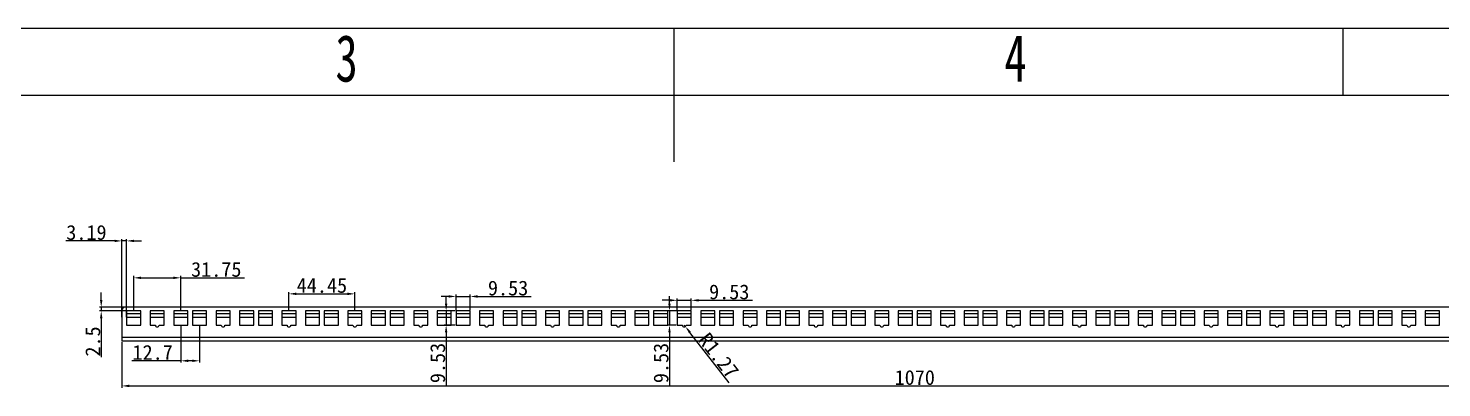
# Model space of a CAD drawing. Header units: millimetres. Extents: x -14348 to 6039, y -1826 to 2921.
# Drawn here: x -331 to 622, y 82 to 325 of the extents above; entities that cross this region are included whole.
import ezdxf

# ---------------------------------------------------------------- set-up
doc = ezdxf.new("R2010")
doc.units = ezdxf.units.MM
doc.layers.add('图框', color=7, linetype='Continuous')
doc.layers.add('标注', color=3, linetype='Continuous')
doc.styles.add('SLDTEXTSTYLE5', font='TXT', dxfattribs={"width": 0.7})
doc.dimstyles.new('ISO-25', dxfattribs={"dimtxt": 10, "dimasz": 5, "dimexe": 1.25, "dimexo": 0.625, "dimtad": 1, "dimdsep": 46, "dimtxsty": 'Standard', "dimcen": 2.5, "dimadec": 0, "dimazin": 0, "dimtfac": 1, "dimtmove": 0, "dimatfit": 3, "dimfxl": 1, "dimarcsym": 0})

# ---------------------------------------------------------------- blocks, each defined once
blk = doc.blocks.new('*D131')
at = {"layer": 'Defpoints', "color": 0, "transparency": 16777216}
for p in [(-268.15, 113.66), (801.85, 113.66), (801.85, 83.5)]:
    blk.add_point(p, dxfattribs=at)
at = {"layer": '标注', "color": 0, "lineweight": -2, "transparency": 16777216}
for p, q in [((-268.15, 113.04), (-268.15, 82.25)), ((801.85, 113.04), (801.85, 82.25)), ((-263.15, 83.5), (796.85, 83.5))]:
    blk.add_line(p, q, dxfattribs=at)
at = {"layer": '标注', "color": 0, "transparency": 16777216}
for points in [[(-263.15, 84.33), (-263.15, 82.67), (-268.15, 83.5)], [(796.85, 84.33), (796.85, 82.67), (801.85, 83.5)]]:
    blk.add_solid(points, dxfattribs=at)
at = {"layer": '标注', "color": 0, "transparency": 16777216, "insert": (266.85, 89.12), "char_height": 10, "attachment_point": 5}
blk.add_mtext('1070', dxfattribs=at)
blk = doc.blocks.new('*D132')
at = {"layer": 'Defpoints', "color": 0, "transparency": 16777216}
for p in [(-282.12, 136.66), (-260.2, 136.66), (-260.2, 134.16)]:
    blk.add_point(p, dxfattribs=at)
at = {"layer": '标注', "color": 0, "lineweight": -2, "transparency": 16777216}
for p, q in [((-282.12, 141.66), (-282.12, 146.66)), ((-260.83, 136.66), (-283.37, 136.66)), ((-260.83, 134.16), (-283.37, 134.16)), ((-282.12, 136.66), (-282.12, 134.16)), ((-282.12, 129.16), (-282.12, 102.91))]:
    blk.add_line(p, q, dxfattribs=at)
at = {"layer": '标注', "color": 0, "transparency": 16777216}
for points in [[(-282.95, 141.66), (-281.28, 141.66), (-282.12, 136.66)], [(-282.95, 129.16), (-281.28, 129.16), (-282.12, 134.16)]]:
    blk.add_solid(points, dxfattribs=at)
at = {"layer": '标注', "color": 0, "transparency": 16777216, "insert": (-287.74, 113.54), "char_height": 10, "attachment_point": 5, "rotation": 90}
blk.add_mtext('2.5', dxfattribs=at)
blk = doc.blocks.new('*D133')
at = {"layer": 'Defpoints', "color": 0, "transparency": 16777216}
for p in [(-268.15, 181.49), (-268.15, 129.4), (-264.97, 129.4)]:
    blk.add_point(p, dxfattribs=at)
at = {"layer": '标注', "color": 0, "lineweight": -2, "transparency": 16777216}
for p, q in [((-273.15, 181.49), (-306.07, 181.49)), ((-268.15, 130.02), (-268.15, 182.74)), ((-264.97, 181.49), (-268.15, 181.49)), ((-264.97, 130.02), (-264.97, 182.74)), ((-259.97, 181.49), (-254.97, 181.49))]:
    blk.add_line(p, q, dxfattribs=at)
at = {"layer": '标注', "color": 0, "transparency": 16777216}
for points in [[(-273.15, 182.32), (-273.15, 180.66), (-268.15, 181.49)], [(-259.97, 182.32), (-259.97, 180.66), (-264.97, 181.49)]]:
    blk.add_solid(points, dxfattribs=at)
at = {"layer": '标注', "color": 0, "transparency": 16777216, "insert": (-292.11, 187.12), "char_height": 10, "attachment_point": 5}
blk.add_mtext('3.19', dxfattribs=at)
blk = doc.blocks.new('*D134')
at = {"layer": 'Defpoints', "color": 0, "transparency": 16777216}
for p in [(-228.45, 156.55), (-260.2, 134.16), (-228.45, 134.16)]:
    blk.add_point(p, dxfattribs=at)
at = {"layer": '标注', "color": 0, "lineweight": -2, "transparency": 16777216}
for p, q in [((-260.2, 134.79), (-260.2, 157.8)), ((-255.2, 156.55), (-233.45, 156.55)), ((-228.45, 134.79), (-228.45, 157.8)), ((-228.45, 156.55), (-185.54, 156.55))]:
    blk.add_line(p, q, dxfattribs=at)
at = {"layer": '标注', "color": 0, "transparency": 16777216}
for points in [[(-255.2, 157.38), (-255.2, 155.71), (-260.2, 156.55)], [(-233.45, 157.38), (-233.45, 155.71), (-228.45, 156.55)]]:
    blk.add_solid(points, dxfattribs=at)
at = {"layer": '标注', "color": 0, "transparency": 16777216, "insert": (-204.49, 162.17), "char_height": 10, "attachment_point": 5}
blk.add_mtext('31.75', dxfattribs=at)
blk = doc.blocks.new('*D135')
at = {"layer": 'Defpoints', "color": 0, "transparency": 16777216}
for p in [(-228.45, 124.63), (-215.75, 124.63), (-228.45, 100.47)]:
    blk.add_point(p, dxfattribs=at)
at = {"layer": '标注', "color": 0, "lineweight": -2, "transparency": 16777216}
for p, q in [((-228.45, 124.01), (-228.45, 99.22)), ((-215.75, 124.01), (-215.75, 99.22)), ((-228.45, 100.47), (-261.37, 100.47)), ((-220.75, 100.47), (-223.45, 100.47))]:
    blk.add_line(p, q, dxfattribs=at)
at = {"layer": '标注', "color": 0, "transparency": 16777216}
for points in [[(-223.45, 101.3), (-223.45, 99.63), (-228.45, 100.47)], [(-220.75, 101.3), (-220.75, 99.63), (-215.75, 100.47)]]:
    blk.add_solid(points, dxfattribs=at)
at = {"layer": '标注', "color": 0, "transparency": 16777216, "insert": (-247.41, 106.09), "char_height": 10, "attachment_point": 5}
blk.add_mtext('12.7', dxfattribs=at)
blk = doc.blocks.new('*D136')
at = {"layer": 'Defpoints', "color": 0, "transparency": 16777216}
for p in [(-110.97, 145.71), (-155.42, 134.16), (-110.97, 134.16)]:
    blk.add_point(p, dxfattribs=at)
at = {"layer": '标注', "color": 0, "lineweight": -2, "transparency": 16777216}
for p, q in [((-155.42, 134.79), (-155.42, 146.96)), ((-150.42, 145.71), (-115.97, 145.71)), ((-110.97, 134.79), (-110.97, 146.96))]:
    blk.add_line(p, q, dxfattribs=at)
at = {"layer": '标注', "color": 0, "transparency": 16777216}
for points in [[(-150.42, 146.55), (-150.42, 144.88), (-155.42, 145.71)], [(-115.97, 146.55), (-115.97, 144.88), (-110.97, 145.71)]]:
    blk.add_solid(points, dxfattribs=at)
at = {"layer": '标注', "color": 0, "transparency": 16777216, "insert": (-133.2, 151.34), "char_height": 10, "attachment_point": 5}
blk.add_mtext('44.45', dxfattribs=at)
blk = doc.blocks.new('*D137')
at = {"layer": 'Defpoints', "color": 0, "transparency": 16777216}
for p in [(-33.19, 143.96), (-42.72, 134.16), (-33.19, 134.16)]:
    blk.add_point(p, dxfattribs=at)
at = {"layer": '标注', "color": 0, "lineweight": -2, "transparency": 16777216}
for p, q in [((-47.72, 143.96), (-52.72, 143.96)), ((-42.72, 134.79), (-42.72, 145.21)), ((-42.72, 143.96), (-33.19, 143.96)), ((-33.19, 134.79), (-33.19, 145.21)), ((-28.19, 143.96), (8.06, 143.96))]:
    blk.add_line(p, q, dxfattribs=at)
at = {"layer": '标注', "color": 0, "transparency": 16777216}
for points in [[(-47.72, 144.79), (-47.72, 143.12), (-42.72, 143.96)], [(-28.19, 144.79), (-28.19, 143.12), (-33.19, 143.96)]]:
    blk.add_solid(points, dxfattribs=at)
at = {"layer": '标注', "color": 0, "transparency": 16777216, "insert": (-7.56, 149.58), "char_height": 10, "attachment_point": 5}
blk.add_mtext('9.53', dxfattribs=at)
blk = doc.blocks.new('*D138')
at = {"layer": 'Defpoints', "color": 0, "transparency": 16777216}
for p in [(-42.72, 134.16), (-49.38, 124.63), (-42.72, 124.63)]:
    blk.add_point(p, dxfattribs=at)
at = {"layer": '标注', "color": 0, "lineweight": -2, "transparency": 16777216}
for p, q in [((-49.38, 139.16), (-49.38, 144.16)), ((-43.34, 134.16), (-50.63, 134.16)), ((-49.38, 134.16), (-49.38, 124.63)), ((-43.34, 124.63), (-50.63, 124.63)), ((-49.38, 119.63), (-49.38, 83.38))]:
    blk.add_line(p, q, dxfattribs=at)
at = {"layer": '标注', "color": 0, "transparency": 16777216}
for points in [[(-50.21, 139.16), (-48.55, 139.16), (-49.38, 134.16)], [(-50.21, 119.63), (-48.55, 119.63), (-49.38, 124.63)]]:
    blk.add_solid(points, dxfattribs=at)
at = {"layer": '标注', "color": 0, "transparency": 16777216, "insert": (-55.01, 99.01), "char_height": 10, "attachment_point": 5, "rotation": 90}
blk.add_mtext('9.53', dxfattribs=at)
blk = doc.blocks.new('*D139')
at = {"layer": 'Defpoints', "color": 0, "transparency": 16777216}
for p in [(106.51, 134.16), (116.04, 141.35), (116.04, 134.16)]:
    blk.add_point(p, dxfattribs=at)
at = {"layer": '标注', "color": 0, "lineweight": -2, "transparency": 16777216}
for p, q in [((101.51, 141.35), (96.51, 141.35)), ((106.51, 134.79), (106.51, 142.6)), ((106.51, 141.35), (116.04, 141.35)), ((116.04, 134.79), (116.04, 142.6)), ((121.04, 141.35), (157.29, 141.35))]:
    blk.add_line(p, q, dxfattribs=at)
at = {"layer": '标注', "color": 0, "transparency": 16777216}
for points in [[(101.51, 142.18), (101.51, 140.51), (106.51, 141.35)], [(121.04, 142.18), (121.04, 140.51), (116.04, 141.35)]]:
    blk.add_solid(points, dxfattribs=at)
at = {"layer": '标注', "color": 0, "transparency": 16777216, "insert": (141.67, 146.97), "char_height": 10, "attachment_point": 5}
blk.add_mtext('9.53', dxfattribs=at)
blk = doc.blocks.new('*D140')
at = {"layer": 'Defpoints', "color": 0, "transparency": 16777216}
for p in [(111.28, 134.16), (101.33, 124.63), (106.51, 124.63)]:
    blk.add_point(p, dxfattribs=at)
at = {"layer": '标注', "color": 0, "lineweight": -2, "transparency": 16777216}
for p, q in [((101.33, 139.16), (101.33, 144.16)), ((110.65, 134.16), (100.08, 134.16)), ((101.33, 134.16), (101.33, 124.63)), ((105.89, 124.63), (100.08, 124.63)), ((101.33, 119.63), (101.33, 83.38))]:
    blk.add_line(p, q, dxfattribs=at)
at = {"layer": '标注', "color": 0, "transparency": 16777216}
for points in [[(100.5, 139.16), (102.16, 139.16), (101.33, 134.16)], [(100.5, 119.63), (102.16, 119.63), (101.33, 124.63)]]:
    blk.add_solid(points, dxfattribs=at)
at = {"layer": '标注', "color": 0, "transparency": 16777216, "insert": (95.7, 99.01), "char_height": 10, "attachment_point": 5, "rotation": 90}
blk.add_mtext('9.53', dxfattribs=at)
blk = doc.blocks.new('*D141')
at = {"layer": 'Defpoints', "color": 0, "transparency": 16777216}
for p in [(111.28, 124.63), (112.06, 123.63)]:
    blk.add_point(p, dxfattribs=at)
at = {"layer": '标注', "color": 0, "lineweight": -2, "transparency": 16777216}
for p, q in [((111.28, 124.63), (112.06, 123.63)), ((141.66, 85.62), (115.13, 119.69))]:
    blk.add_line(p, q, dxfattribs=at)
at = {"layer": '标注', "color": 0, "transparency": 16777216}
blk.add_solid([(115.79, 120.2), (114.47, 119.18), (112.06, 123.63)], dxfattribs=at)
at = {"layer": '标注', "color": 0, "transparency": 16777216, "insert": (134.45, 104.03), "char_height": 10, "attachment_point": 5, "rotation": 307.91282}
blk.add_mtext('R1.27', dxfattribs=at)

msp = doc.modelspace()

# ---------------------------------------------------------------- linework, layer by layer
at = {"color": 7, "linetype": 'Continuous', "lineweight": 25}
for p, q in [((-268.153, 134.664), (-268.153, 116.164)), ((799.847, 136.664), (-266.153, 136.664)), ((-255.438, 134.164), (-264.968, 134.164)), ((-264.968, 134.164), (-264.968, 124.634)), ((-255.438, 124.634), (-255.438, 134.164)), ((-239.558, 134.164), (-249.088, 134.164)), ((-249.088, 134.164), (-249.088, 124.634)), ((-239.558, 124.634), (-239.558, 134.164)), ((-223.688, 134.164), (-233.218, 134.164)), ((-233.218, 134.164), (-233.218, 124.634)), ((-223.688, 124.634), (-223.688, 134.164)), ((-210.988, 134.164), (-220.518, 134.164)), ((-220.518, 134.164), (-220.518, 124.634)), ((-210.988, 124.634), (-210.988, 134.164)), ((-195.108, 134.164), (-204.638, 134.164)), ((-204.638, 134.164), (-204.638, 124.634)), ((-195.108, 124.634), (-195.108, 134.164)), ((-179.238, 134.164), (-188.768, 134.164)), ((-188.768, 134.164), (-188.768, 124.634)), ((-179.238, 124.634), (-179.238, 134.164)), ((-166.538, 134.164), (-176.068, 134.164)), ((-176.068, 134.164), (-176.068, 124.634)), ((-166.538, 124.634), (-166.538, 134.164)), ((-150.658, 134.164), (-160.188, 134.164)), ((-160.188, 134.164), (-160.188, 124.634)), ((-150.658, 124.634), (-150.658, 134.164)), ((-134.788, 134.164), (-144.318, 134.164)), ((-144.318, 134.164), (-144.318, 124.634)), ((-134.788, 124.634), (-134.788, 134.164)), ((-122.088, 134.164), (-131.618, 134.164)), ((-131.618, 134.164), (-131.618, 124.634)), ((-122.088, 124.634), (-122.088, 134.164)), ((-106.208, 134.164), (-115.738, 134.164)), ((-115.738, 134.164), (-115.738, 124.634)), ((-106.208, 124.634), (-106.208, 134.164)), ((-90.338, 134.164), (-99.868, 134.164)), ((-99.868, 134.164), (-99.868, 124.634)), ((-90.338, 124.634), (-90.338, 134.164)), ((-77.638, 134.164), (-87.168, 134.164)), ((-87.168, 134.164), (-87.168, 124.634)), ((-77.638, 124.634), (-77.638, 134.164)), ((-61.758, 134.164), (-71.288, 134.164)), ((-71.288, 134.164), (-71.288, 124.634)), ((-61.758, 124.634), (-61.758, 134.164)), ((-45.888, 134.164), (-55.418, 134.164)), ((-55.418, 134.164), (-55.418, 124.634)), ((-45.888, 124.634), (-45.888, 134.164)), ((-33.188, 134.164), (-42.718, 134.164)), ((-42.718, 134.164), (-42.718, 124.634)), ((-33.188, 124.634), (-33.188, 134.164)), ((-17.308, 134.164), (-26.838, 134.164)), ((-26.838, 134.164), (-26.838, 124.634)), ((-17.308, 124.634), (-17.308, 134.164)), ((-1.438, 134.164), (-10.968, 134.164)), ((-10.968, 134.164), (-10.968, 124.634)), ((-1.438, 124.634), (-1.438, 134.164)), ((11.262, 134.164), (1.732, 134.164)), ((1.732, 134.164), (1.732, 124.634)), ((11.262, 124.634), (11.262, 134.164)), ((27.142, 134.164), (17.612, 134.164)), ((17.612, 134.164), (17.612, 124.634)), ((27.142, 124.634), (27.142, 134.164)), ((43.012, 134.164), (33.482, 134.164)), ((33.482, 134.164), (33.482, 124.634)), ((43.012, 124.634), (43.012, 134.164)), ((55.712, 134.164), (46.182, 134.164)), ((46.182, 134.164), (46.182, 124.634)), ((55.712, 124.634), (55.712, 134.164)), ((71.592, 134.164), (62.062, 134.164)), ((62.062, 134.164), (62.062, 124.634)), ((71.592, 124.634), (71.592, 134.164)), ((87.462, 134.164), (77.932, 134.164)), ((77.932, 134.164), (77.932, 124.634)), ((87.462, 124.634), (87.462, 134.164)), ((100.162, 134.164), (90.632, 134.164)), ((90.632, 134.164), (90.632, 124.634)), ((100.162, 124.634), (100.162, 134.164)), ((116.042, 134.164), (106.512, 134.164)), ((106.512, 134.164), (106.512, 124.634)), ((116.042, 124.634), (116.042, 134.164)), ((131.912, 134.164), (122.382, 134.164)), ((122.382, 134.164), (122.382, 124.634)), ((131.912, 124.634), (131.912, 134.164)), ((144.612, 134.164), (135.082, 134.164)), ((135.082, 134.164), (135.082, 124.634)), ((144.612, 124.634), (144.612, 134.164)), ((160.492, 134.164), (150.962, 134.164)), ((150.962, 134.164), (150.962, 124.634)), ((160.492, 124.634), (160.492, 134.164)), ((176.362, 134.164), (166.832, 134.164)), ((166.832, 134.164), (166.832, 124.634)), ((176.362, 124.634), (176.362, 134.164)), ((189.062, 134.164), (179.532, 134.164)), ((179.532, 134.164), (179.532, 124.634)), ((189.062, 124.634), (189.062, 134.164)), ((204.942, 134.164), (195.412, 134.164)), ((195.412, 134.164), (195.412, 124.634)), ((204.942, 124.634), (204.942, 134.164)), ((220.812, 134.164), (211.282, 134.164)), ((211.282, 134.164), (211.282, 124.634)), ((220.812, 124.634), (220.812, 134.164)), ((233.512, 134.164), (223.982, 134.164)), ((223.982, 134.164), (223.982, 124.634)), ((233.512, 124.634), (233.512, 134.164)), ((249.392, 134.164), (239.862, 134.164)), ((239.862, 134.164), (239.862, 124.634)), ((249.392, 124.634), (249.392, 134.164)), ((265.262, 134.164), (255.732, 134.164)), ((255.732, 134.164), (255.732, 124.634)), ((265.262, 124.634), (265.262, 134.164)), ((277.962, 134.164), (268.432, 134.164)), ((268.432, 134.164), (268.432, 124.634)), ((277.962, 124.634), (277.962, 134.164)), ((293.842, 134.164), (284.312, 134.164)), ((284.312, 134.164), (284.312, 124.634)), ((293.842, 124.634), (293.842, 134.164)), ((309.712, 134.164), (300.182, 134.164)), ((300.182, 134.164), (300.182, 124.634)), ((309.712, 124.634), (309.712, 134.164)), ((322.412, 134.164), (312.882, 134.164)), ((312.882, 134.164), (312.882, 124.634)), ((322.412, 124.634), (322.412, 134.164)), ((338.292, 134.164), (328.762, 134.164)), ((328.762, 134.164), (328.762, 124.634)), ((338.292, 124.634), (338.292, 134.164)), ((354.162, 134.164), (344.632, 134.164)), ((344.632, 134.164), (344.632, 124.634)), ((354.162, 124.634), (354.162, 134.164)), ((366.862, 134.164), (357.332, 134.164)), ((357.332, 134.164), (357.332, 124.634)), ((366.862, 124.634), (366.862, 134.164)), ((382.742, 134.164), (373.212, 134.164)), ((373.212, 134.164), (373.212, 124.634)), ((382.742, 124.634), (382.742, 134.164)), ((398.612, 134.164), (389.082, 134.164)), ((389.082, 134.164), (389.082, 124.634)), ((398.612, 124.634), (398.612, 134.164)), ((411.312, 134.164), (401.782, 134.164)), ((401.782, 134.164), (401.782, 124.634)), ((411.312, 124.634), (411.312, 134.164)), ((427.192, 134.164), (417.662, 134.164)), ((417.662, 134.164), (417.662, 124.634)), ((427.192, 124.634), (427.192, 134.164)), ((443.062, 134.164), (433.532, 134.164)), ((433.532, 134.164), (433.532, 124.634)), ((443.062, 124.634), (443.062, 134.164)), ((455.762, 134.164), (446.232, 134.164)), ((446.232, 134.164), (446.232, 124.634)), ((455.762, 124.634), (455.762, 134.164)), ((471.642, 134.164), (462.112, 134.164)), ((462.112, 134.164), (462.112, 124.634)), ((471.642, 124.634), (471.642, 134.164)), ((487.512, 134.164), (477.982, 134.164)), ((477.982, 134.164), (477.982, 124.634)), ((487.512, 124.634), (487.512, 134.164)), ((500.212, 134.164), (490.682, 134.164)), ((490.682, 134.164), (490.682, 124.634)), ((500.212, 124.634), (500.212, 134.164)), ((516.092, 134.164), (506.562, 134.164)), ((506.562, 134.164), (506.562, 124.634)), ((516.092, 124.634), (516.092, 134.164)), ((531.962, 134.164), (522.432, 134.164)), ((522.432, 134.164), (522.432, 124.634)), ((531.962, 124.634), (531.962, 134.164)), ((544.662, 134.164), (535.132, 134.164)), ((535.132, 134.164), (535.132, 124.634)), ((544.662, 124.634), (544.662, 134.164)), ((560.542, 134.164), (551.012, 134.164)), ((551.012, 134.164), (551.012, 124.634)), ((560.542, 124.634), (560.542, 134.164)), ((576.412, 134.164), (566.882, 134.164)), ((566.882, 134.164), (566.882, 124.634)), ((576.412, 124.634), (576.412, 134.164)), ((589.112, 134.164), (579.582, 134.164)), ((579.582, 134.164), (579.582, 124.634)), ((589.112, 124.634), (589.112, 134.164)), ((604.992, 134.164), (595.462, 134.164)), ((595.462, 134.164), (595.462, 124.634)), ((604.992, 124.634), (604.992, 134.164)), ((620.862, 134.164), (611.332, 134.164)), ((611.332, 134.164), (611.332, 124.634)), ((620.862, 124.634), (620.862, 134.164)), ((-255.438, 132.164), (-264.968, 132.164)), ((-255.438, 129.664), (-264.968, 129.664)), ((-264.968, 124.634), (-255.438, 124.634)), ((-239.558, 132.164), (-249.088, 132.164)), ((-239.558, 129.664), (-249.088, 129.664)), ((-249.088, 124.634), (-245.593, 124.634)), ((-243.053, 124.634), (-239.558, 124.634)), ((-223.688, 132.164), (-233.218, 132.164)), ((-223.688, 129.664), (-233.218, 129.664)), ((-233.218, 124.634), (-223.688, 124.634)), ((-210.988, 132.164), (-220.518, 132.164)), ((-210.988, 129.664), (-220.518, 129.664)), ((-220.518, 124.634), (-210.988, 124.634)), ((-195.108, 132.164), (-204.638, 132.164)), ((-195.108, 129.664), (-204.638, 129.664)), ((-204.638, 124.634), (-201.143, 124.634)), ((-198.603, 124.634), (-195.108, 124.634)), ((-179.238, 132.164), (-188.768, 132.164)), ((-179.238, 129.664), (-188.768, 129.664)), ((-188.768, 124.634), (-179.238, 124.634)), ((-166.538, 132.164), (-176.068, 132.164)), ((-166.538, 129.664), (-176.068, 129.664)), ((-176.068, 124.634), (-166.538, 124.634)), ((-150.658, 132.164), (-160.188, 132.164)), ((-150.658, 129.664), (-160.188, 129.664)), ((-160.188, 124.634), (-156.693, 124.634)), ((-154.153, 124.634), (-150.658, 124.634)), ((-134.788, 132.164), (-144.318, 132.164)), ((-134.788, 129.664), (-144.318, 129.664)), ((-144.318, 124.634), (-134.788, 124.634)), ((-122.088, 132.164), (-131.618, 132.164)), ((-122.088, 129.664), (-131.618, 129.664)), ((-131.618, 124.634), (-122.088, 124.634)), ((-106.208, 132.164), (-115.738, 132.164)), ((-106.208, 129.664), (-115.738, 129.664)), ((-115.738, 124.634), (-112.243, 124.634)), ((-109.703, 124.634), (-106.208, 124.634)), ((-90.338, 132.164), (-99.868, 132.164)), ((-90.338, 129.664), (-99.868, 129.664)), ((-99.868, 124.634), (-90.338, 124.634)), ((-77.638, 132.164), (-87.168, 132.164)), ((-77.638, 129.664), (-87.168, 129.664)), ((-87.168, 124.634), (-77.638, 124.634)), ((-61.758, 132.164), (-71.288, 132.164)), ((-61.758, 129.664), (-71.288, 129.664)), ((-71.288, 124.634), (-67.793, 124.634)), ((-65.253, 124.634), (-61.758, 124.634)), ((-45.888, 132.164), (-55.418, 132.164)), ((-45.888, 129.664), (-55.418, 129.664)), ((-55.418, 124.634), (-45.888, 124.634)), ((-33.188, 132.164), (-42.718, 132.164)), ((-33.188, 129.664), (-42.718, 129.664)), ((-42.718, 124.634), (-33.188, 124.634)), ((-17.308, 132.164), (-26.838, 132.164)), ((-17.308, 129.664), (-26.838, 129.664)), ((-26.838, 124.634), (-23.343, 124.634)), ((-20.803, 124.634), (-17.308, 124.634)), ((-1.438, 132.164), (-10.968, 132.164)), ((-1.438, 129.664), (-10.968, 129.664)), ((-10.968, 124.634), (-1.438, 124.634)), ((11.262, 132.164), (1.732, 132.164)), ((11.262, 129.664), (1.732, 129.664)), ((1.732, 124.634), (11.262, 124.634)), ((27.142, 132.164), (17.612, 132.164)), ((27.142, 129.664), (17.612, 129.664)), ((17.612, 124.634), (21.107, 124.634)), ((23.647, 124.634), (27.142, 124.634)), ((43.012, 132.164), (33.482, 132.164)), ((43.012, 129.664), (33.482, 129.664)), ((33.482, 124.634), (43.012, 124.634)), ((55.712, 132.164), (46.182, 132.164)), ((55.712, 129.664), (46.182, 129.664)), ((46.182, 124.634), (55.712, 124.634)), ((71.592, 132.164), (62.062, 132.164)), ((71.592, 129.664), (62.062, 129.664)), ((62.062, 124.634), (65.557, 124.634)), ((68.097, 124.634), (71.592, 124.634)), ((87.462, 132.164), (77.932, 132.164)), ((87.462, 129.664), (77.932, 129.664)), ((77.932, 124.634), (87.462, 124.634)), ((100.162, 132.164), (90.632, 132.164)), ((100.162, 129.664), (90.632, 129.664)), ((90.632, 124.634), (100.162, 124.634)), ((116.042, 132.164), (106.512, 132.164)), ((116.042, 129.664), (106.512, 129.664)), ((106.512, 124.634), (110.007, 124.634)), ((112.547, 124.634), (116.042, 124.634)), ((131.912, 132.164), (122.382, 132.164)), ((131.912, 129.664), (122.382, 129.664)), ((122.382, 124.634), (131.912, 124.634)), ((144.612, 132.164), (135.082, 132.164)), ((144.612, 129.664), (135.082, 129.664)), ((135.082, 124.634), (144.612, 124.634)), ((160.492, 132.164), (150.962, 132.164)), ((160.492, 129.664), (150.962, 129.664)), ((150.962, 124.634), (154.457, 124.634)), ((156.997, 124.634), (160.492, 124.634)), ((176.362, 132.164), (166.832, 132.164)), ((176.362, 129.664), (166.832, 129.664)), ((166.832, 124.634), (176.362, 124.634)), ((189.062, 132.164), (179.532, 132.164)), ((189.062, 129.664), (179.532, 129.664)), ((179.532, 124.634), (189.062, 124.634)), ((204.942, 132.164), (195.412, 132.164)), ((204.942, 129.664), (195.412, 129.664)), ((195.412, 124.634), (198.907, 124.634)), ((201.447, 124.634), (204.942, 124.634)), ((220.812, 132.164), (211.282, 132.164)), ((220.812, 129.664), (211.282, 129.664)), ((211.282, 124.634), (220.812, 124.634)), ((233.512, 132.164), (223.982, 132.164)), ((233.512, 129.664), (223.982, 129.664)), ((223.982, 124.634), (233.512, 124.634)), ((249.392, 132.164), (239.862, 132.164)), ((249.392, 129.664), (239.862, 129.664)), ((239.862, 124.634), (243.357, 124.634)), ((245.897, 124.634), (249.392, 124.634)), ((265.262, 132.164), (255.732, 132.164)), ((265.262, 129.664), (255.732, 129.664)), ((255.732, 124.634), (265.262, 124.634)), ((277.962, 132.164), (268.432, 132.164)), ((277.962, 129.664), (268.432, 129.664)), ((268.432, 124.634), (277.962, 124.634)), ((293.842, 132.164), (284.312, 132.164)), ((293.842, 129.664), (284.312, 129.664)), ((284.312, 124.634), (287.807, 124.634)), ((290.347, 124.634), (293.842, 124.634)), ((309.712, 132.164), (300.182, 132.164)), ((309.712, 129.664), (300.182, 129.664)), ((300.182, 124.634), (309.712, 124.634)), ((322.412, 132.164), (312.882, 132.164)), ((322.412, 129.664), (312.882, 129.664)), ((312.882, 124.634), (322.412, 124.634)), ((338.292, 132.164), (328.762, 132.164)), ((338.292, 129.664), (328.762, 129.664)), ((328.762, 124.634), (332.257, 124.634)), ((334.797, 124.634), (338.292, 124.634)), ((354.162, 132.164), (344.632, 132.164)), ((354.162, 129.664), (344.632, 129.664)), ((344.632, 124.634), (354.162, 124.634)), ((366.862, 132.164), (357.332, 132.164)), ((366.862, 129.664), (357.332, 129.664)), ((357.332, 124.634), (366.862, 124.634)), ((382.742, 132.164), (373.212, 132.164)), ((382.742, 129.664), (373.212, 129.664)), ((373.212, 124.634), (376.707, 124.634)), ((379.247, 124.634), (382.742, 124.634)), ((398.612, 132.164), (389.082, 132.164)), ((398.612, 129.664), (389.082, 129.664)), ((389.082, 124.634), (398.612, 124.634)), ((411.312, 132.164), (401.782, 132.164)), ((411.312, 129.664), (401.782, 129.664)), ((401.782, 124.634), (411.312, 124.634)), ((427.192, 132.164), (417.662, 132.164)), ((427.192, 129.664), (417.662, 129.664)), ((417.662, 124.634), (421.157, 124.634)), ((423.697, 124.634), (427.192, 124.634)), ((443.062, 132.164), (433.532, 132.164)), ((443.062, 129.664), (433.532, 129.664)), ((433.532, 124.634), (443.062, 124.634)), ((455.762, 132.164), (446.232, 132.164)), ((455.762, 129.664), (446.232, 129.664)), ((446.232, 124.634), (455.762, 124.634)), ((471.642, 132.164), (462.112, 132.164)), ((471.642, 129.664), (462.112, 129.664)), ((462.112, 124.634), (465.607, 124.634)), ((468.147, 124.634), (471.642, 124.634)), ((487.512, 132.164), (477.982, 132.164)), ((487.512, 129.664), (477.982, 129.664)), ((477.982, 124.634), (487.512, 124.634)), ((500.212, 132.164), (490.682, 132.164)), ((500.212, 129.664), (490.682, 129.664)), ((490.682, 124.634), (500.212, 124.634)), ((516.092, 132.164), (506.562, 132.164)), ((516.092, 129.664), (506.562, 129.664)), ((506.562, 124.634), (510.057, 124.634)), ((512.597, 124.634), (516.092, 124.634)), ((531.962, 132.164), (522.432, 132.164)), ((531.962, 129.664), (522.432, 129.664)), ((522.432, 124.634), (531.962, 124.634)), ((544.662, 132.164), (535.132, 132.164)), ((544.662, 129.664), (535.132, 129.664)), ((535.132, 124.634), (544.662, 124.634)), ((560.542, 132.164), (551.012, 132.164)), ((560.542, 129.664), (551.012, 129.664)), ((551.012, 124.634), (554.507, 124.634)), ((557.047, 124.634), (560.542, 124.634)), ((576.412, 132.164), (566.882, 132.164)), ((576.412, 129.664), (566.882, 129.664)), ((566.882, 124.634), (576.412, 124.634)), ((589.112, 132.164), (579.582, 132.164)), ((589.112, 129.664), (579.582, 129.664)), ((579.582, 124.634), (589.112, 124.634)), ((604.992, 132.164), (595.462, 132.164)), ((604.992, 129.664), (595.462, 129.664)), ((595.462, 124.634), (598.957, 124.634)), ((601.497, 124.634), (604.992, 124.634)), ((620.862, 132.164), (611.332, 132.164)), ((620.862, 129.664), (611.332, 129.664)), ((611.332, 124.634), (620.862, 124.634)), ((801.847, 116.164), (-268.153, 116.164)), ((-268.153, 116.164), (-268.153, 113.664)), ((801.847, 113.664), (-268.153, 113.664))]:
    msp.add_line(p, q, dxfattribs=at)
for centre, radius, start, end in [((-266.153, 134.664), 2, 90, 180), ((-244.323, 124.634), 1.27, 180, 0), ((-199.873, 124.634), 1.27, 180, 0), ((-155.423, 124.634), 1.27, 180, 0), ((-110.973, 124.634), 1.27, 180, 0), ((-66.523, 124.634), 1.27, 180, 0), ((-22.073, 124.634), 1.27, 180, 0), ((22.377, 124.634), 1.27, 180, 0), ((66.827, 124.634), 1.27, 180, 0), ((111.277, 124.634), 1.27, 180, 0), ((155.727, 124.634), 1.27, 180, 0), ((200.177, 124.634), 1.27, 180, 0), ((244.627, 124.634), 1.27, 180, 0), ((289.077, 124.634), 1.27, 180, 0), ((333.527, 124.634), 1.27, 180, 0), ((377.977, 124.634), 1.27, 180, 0), ((422.427, 124.634), 1.27, 180, 0), ((466.877, 124.634), 1.27, 180, 0), ((511.327, 124.634), 1.27, 180, 0), ((555.777, 124.634), 1.27, 180, 0), ((600.227, 124.634), 1.27, 180, 0)]:
    msp.add_arc(centre, radius, start, end, dxfattribs=at)
at = {"layer": '图框'}
for p, q in [((-1326.667, 325.218), (1354.583, 325.218)), ((555.624, 325.218), (555.624, 280.079))]:
    msp.add_line(p, q, dxfattribs=at)
at = {"layer": '图框', "lineweight": 25}
msp.add_line((104.235, 325.218), (104.235, 234.94), dxfattribs=at)
at = {"layer": '图框', "linetype": 'Continuous', "lineweight": 25}
msp.add_line((-1100.973, 280.079), (1309.444, 280.079), dxfattribs=at)

# ---------------------------------------------------------------- texts
at = {"layer": '图框', "char_height": 31.597, "attachment_point": 2, "style": 'SLDTEXTSTYLE5'}
for s, insert in [('3', (-116.544, 320.758)), ('4', (334.845, 320.758))]:
    msp.add_mtext(s, dxfattribs=dict(at, insert=insert))

# ---------------------------------------------------------------- dimensions: what is measured, and where the dimension line sits
at = {"layer": '标注'}
for base, p1, p2, picture, middle in [((-268.152523655, 181.490999442), (-264.967523655, 129.399093523), (-268.152523655, 129.399093523), '*D133', (-292.110856988, 187.115999442)), ((-228.453, 156.548), (-260.203, 134.164), (-228.453, 134.164), '*D134', (-204.494, 162.173)), ((-110.973, 145.714), (-155.423, 134.164), (-110.973, 134.164), '*D136', (-133.198, 151.339)), ((-33.188, 143.956), (-42.718, 134.164), (-33.188, 134.164), '*D137', (-7.563, 149.581)), ((116.042, 141.346), (106.512, 134.164), (116.042, 134.164), '*D139', (141.667, 146.971)), ((-228.453, 100.466), (-215.753, 124.634), (-228.453, 124.634), '*D135', (-247.411, 106.091)), ((801.847, 83.499), (-268.153, 113.664), (801.847, 113.664), '*D131', (266.847, 89.124))]:
    dim = msp.add_linear_dim(base=base, p1=p1, p2=p2, dimstyle='ISO-25', dxfattribs=at)
    dim.commit()
    dim.dimension.update_dxf_attribs({"geometry": picture, "text_midpoint": middle})
dim = msp.add_linear_dim(base=(-282.117, 136.664), p1=(-260.203, 134.164), p2=(-260.203, 136.664), angle=90, dimstyle='ISO-25', dxfattribs=at)
dim.commit()
dim.dimension.update_dxf_attribs({"geometry": '*D132', "text_midpoint": (-282.117, 113.539), "dimtype": 160})
for base, p1, p2, picture, middle in [((-49.381, 124.634), (-42.718, 134.164), (-42.718, 124.634), '*D138', (-55.006, 99.009)), ((101.33, 124.634), (111.277, 134.164), (106.512, 124.634), '*D140', (95.705, 99.009))]:
    dim = msp.add_linear_dim(base=base, p1=p1, p2=p2, angle=90, dimstyle='ISO-25', dxfattribs=at)
    dim.commit()
    dim.dimension.update_dxf_attribs({"geometry": picture, "text_midpoint": middle})
dim = msp.add_radius_dim(center=(111.277, 124.634), mpoint=(112.058, 123.632), dimstyle='ISO-25', dxfattribs=at)
dim.commit()
dim.dimension.update_dxf_attribs({"geometry": '*D141', "text_midpoint": (130.013, 100.578), "dimtype": 164})

doc.saveas('drawing.dxf')
